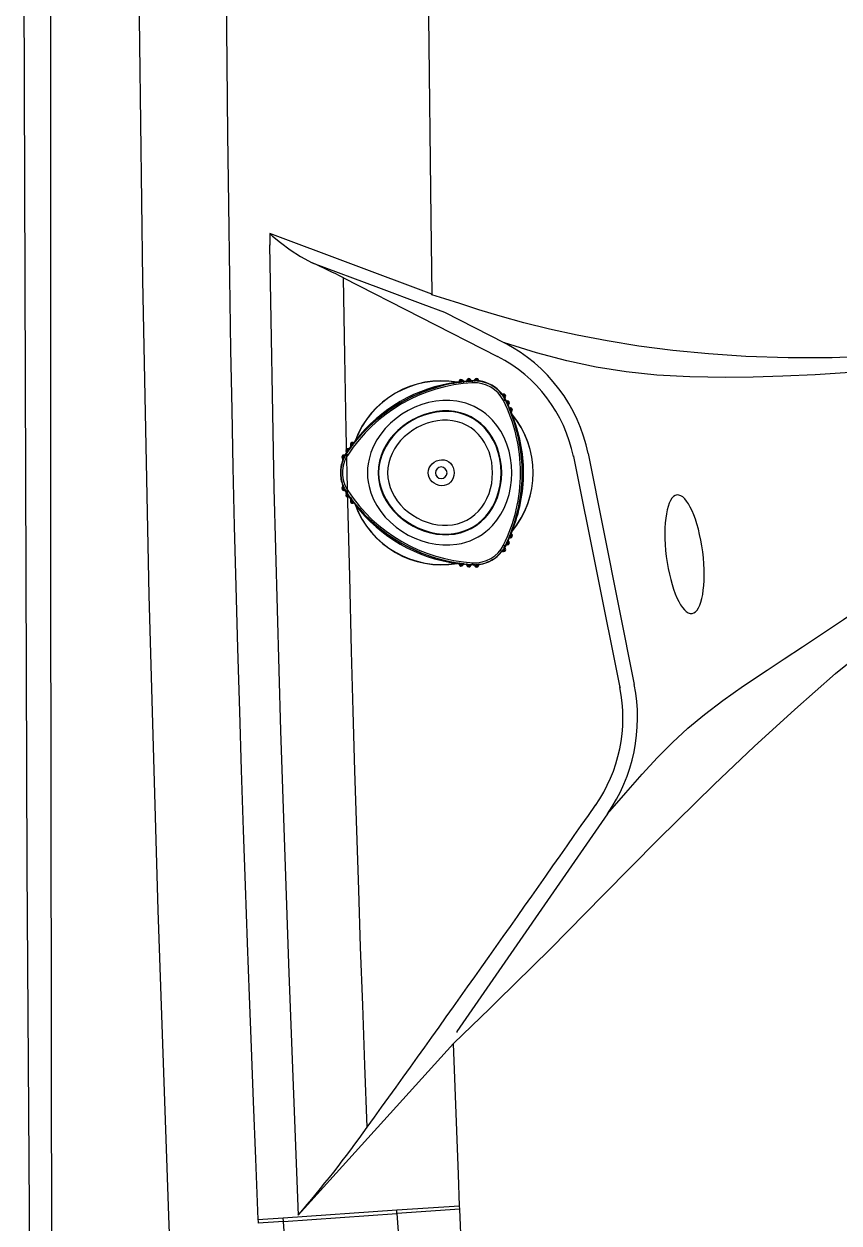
# Model space of a CAD drawing. Extents: x 398 to 509, y 623 to 780.
# Drawn here: x 398.31 to 409.6, y 666.05 to 682.65 of the extents above; entities that cross this region are included whole.
import ezdxf

# ---------------------------------------------------------------- set-up
doc = ezdxf.new("R2010")
doc.units = 0
doc.header["$MEASUREMENT"] = 0
for name, color, linetype in [('1', 4, 'Continuous'), ('JET', 3, 'Continuous'), ('LIGHT', 2, 'Continuous')]:
    doc.layers.add(name, color=color, linetype=linetype)

# ---------------------------------------------------------------- blocks, each defined once
blk = doc.blocks.new('AirValve_1646101-1')
at = {"layer": '1', "color": 3, "linetype": 'Continuous'}
for p, q in [((0.213, 1.253), (0.216, 1.253)), ((0.216, 1.253), (0.22, 1.255)), ((0.219, 1.253), (0.216, 1.253)), ((0.228, 1.253), (0.233, 1.255)), ((0.233, 1.255), (0.234, 1.255)), ((0.234, 1.255), (0.242, 1.252)), ((0.242, 1.252), (0.243, 1.252)), ((0.251, 1.272), (0.25, 1.269)), ((0.25, 1.269), (0.258, 1.266)), ((0.259, 1.27), (0.251, 1.272)), ((0.259, 1.27), (0.258, 1.266)), ((0.271, 1.261), (0.276, 1.278)), ((0.271, 1.261), (0.287, 1.263)), ((0.279, 1.278), (0.287, 1.263)), ((0.301, 1.279), (0.294, 1.275)), ((0.294, 1.275), (0.296, 1.271)), ((0.296, 1.271), (0.302, 1.276)), ((0.302, 1.276), (0.301, 1.279)), ((0.314, 1.261), (0.315, 1.262)), ((0.315, 1.262), (0.322, 1.267)), ((0.322, 1.267), (0.339, 1.269)), ((0.339, 1.269), (0.346, 1.265)), ((0.364, 1.283), (0.356, 1.285)), ((0.356, 1.285), (0.356, 1.282)), ((0.356, 1.282), (0.363, 1.279)), ((0.364, 1.283), (0.363, 1.279)), ((0.376, 1.268), (0.397, 1.27)), ((0.378, 1.274), (0.383, 1.29)), ((0.386, 1.29), (0.394, 1.275)), ((0.394, 1.275), (0.397, 1.27)), ((0.4, 1.286), (0.407, 1.29)), ((0.4, 1.286), (0.402, 1.282)), ((0.402, 1.282), (0.406, 1.285)), ((0.406, 1.285), (0.409, 1.287)), ((0.409, 1.287), (0.407, 1.29)), ((0.424, 1.274), (0.421, 1.272)), ((0.427, 1.276), (0.424, 1.274)), ((0.425, 1.272), (0.424, 1.274)), ((0.427, 1.276), (0.445, 1.277)), ((0.472, 1.273), (0.44, 1.272)), ((0.452, 1.273), (0.445, 1.277)), ((0.452, 1.273), (0.453, 1.273)), ((0.464, 1.291), (0.463, 1.289)), ((0.463, 1.289), (0.469, 1.285)), ((0.464, 1.291), (0.471, 1.288)), ((0.469, 1.285), (0.471, 1.288)), ((0.484, 1.278), (0.49, 1.293)), ((0.484, 1.278), (0.5, 1.277)), ((0.495, 1.293), (0.5, 1.277)), ((0.515, 1.289), (0.508, 1.287)), ((0.508, 1.287), (0.51, 1.282)), ((0.51, 1.282), (0.517, 1.285)), ((0.517, 1.285), (0.515, 1.289)), ((0.519, 1.269), (0.516, 1.27)), ((0.539, 1.266), (0.519, 1.269)), ((0.525, 1.269), (0.526, 1.269)), ((0.526, 1.269), (0.532, 1.272)), ((0.837, 1.096), (0.838, 1.088)), ((0.838, 1.088), (0.839, 1.088)), ((0.844, 1.08), (0.842, 1.083)), ((0.856, 1.089), (0.858, 1.081)), ((0.861, 1.089), (0.856, 1.089)), ((0.863, 1.082), (0.858, 1.081)), ((0.858, 1.07), (0.875, 1.074)), ((0.858, 1.07), (0.867, 1.057)), ((0.863, 1.082), (0.861, 1.089)), ((0.867, 1.057), (0.877, 1.07)), ((0.883, 1.018), (0.869, 1.043)), ((0.879, 1.028), (0.879, 1.027)), ((0.886, 1.023), (0.879, 1.027)), ((0.883, 1.051), (0.881, 1.048)), ((0.881, 1.048), (0.887, 1.044)), ((0.883, 1.051), (0.889, 1.046)), ((0.886, 1.023), (0.894, 1.007)), ((0.887, 1.044), (0.889, 1.046)), ((0.894, 1.003), (0.891, 1.002)), ((0.896, 0.993), (0.891, 1.002)), ((0.894, 1.003), (0.893, 0.999)), ((0.893, 0.999), (0.894, 0.998)), ((0.894, 1.007), (0.894, 1.003)), ((0.91, 0.962), (0.903, 0.977)), ((0.909, 0.977), (0.927, 0.978)), ((0.909, 0.977), (0.916, 0.963)), ((0.915, 0.996), (0.912, 0.996)), ((0.912, 0.996), (0.912, 0.992)), ((0.912, 0.992), (0.912, 0.988)), ((0.912, 0.988), (0.916, 0.988)), ((0.916, 0.988), (0.915, 0.996)), ((0.916, 0.963), (0.928, 0.975)), ((0.94, 0.895), (0.919, 0.944)), ((0.924, 0.932), (0.925, 0.931)), ((0.925, 0.931), (0.931, 0.927)), ((0.931, 0.955), (0.928, 0.953)), ((0.928, 0.953), (0.935, 0.948)), ((0.937, 0.95), (0.931, 0.955)), ((0.931, 0.927), (0.938, 0.911)), ((0.935, 0.948), (0.937, 0.95)), ((0.937, 0.902), (0.938, 0.911)), ((0.937, 0.902), (0.938, 0.902)), ((0.953, 0.863), (0.947, 0.878)), ((0.953, 0.879), (0.959, 0.864)), ((0.953, 0.879), (0.97, 0.879)), ((0.956, 0.899), (0.955, 0.89)), ((0.955, 0.89), (0.959, 0.891)), ((0.959, 0.899), (0.956, 0.899)), ((0.959, 0.899), (0.959, 0.891)), ((0.971, 0.876), (0.959, 0.864)), ((0.965, 0.835), (0.965, 0.834)), ((0.965, 0.834), (0.972, 0.828)), ((0.973, 0.858), (0.97, 0.855)), ((0.97, 0.855), (0.976, 0.849)), ((0.979, 0.852), (0.973, 0.858)), ((0.976, 0.849), (0.979, 0.852)), ((0.972, 0.828), (0.972, 0.828)), ((0.972, 0.828), (0.973, 0.823)), ((0.973, 0.823), (0.98, 0.812)), ((0.979, 0.817), (0.98, 0.812)), ((-1.289, 0.335), (-1.29, 0.327)), ((-1.286, 0.334), (-1.289, 0.335)), ((-1.287, 0.326), (-1.286, 0.334)), ((-1.267, 0.334), (-1.266, 0.342)), ((-1.267, 0.333), (-1.267, 0.334)), ((-1.266, 0.342), (-1.256, 0.356)), ((-1.256, 0.38), (-1.249, 0.384)), ((-1.256, 0.38), (-1.254, 0.378)), ((-1.248, 0.359), (-1.256, 0.356)), ((-1.254, 0.378), (-1.247, 0.381)), ((-1.247, 0.381), (-1.249, 0.384)), ((-1.248, 0.359), (-1.247, 0.36)), ((-1.235, 0.384), (-1.244, 0.399)), ((-1.225, 0.397), (-1.242, 0.402)), ((-1.235, 0.384), (-1.225, 0.397)), ((-1.225, 0.42), (-1.227, 0.412)), ((-1.227, 0.412), (-1.223, 0.411)), ((-1.222, 0.42), (-1.225, 0.42)), ((-1.223, 0.411), (-1.222, 0.42)), ((-1.203, 0.417), (-1.202, 0.418)), ((-1.202, 0.418), (-1.201, 0.426)), ((-1.197, 0.43), (-1.193, 0.438)), ((-1.195, 0.438), (-1.191, 0.441)), ((-1.193, 0.438), (-1.191, 0.441)), ((-1.191, 0.441), (-1.189, 0.444)), ((-1.366, 0.205), (-1.372, 0.2)), ((-1.372, 0.2), (-1.369, 0.196)), ((-1.369, 0.196), (-1.363, 0.201)), ((-1.366, 0.205), (-1.363, 0.201)), ((-1.354, 0.207), (-1.365, 0.22)), ((-1.365, 0.176), (-1.359, 0.181)), ((-1.363, 0.224), (-1.346, 0.221)), ((-1.359, 0.181), (-1.359, 0.181)), ((-1.355, 0.189), (-1.357, 0.187)), ((-1.354, 0.207), (-1.346, 0.221)), ((-1.349, 0.238), (-1.348, 0.245)), ((-1.349, 0.238), (-1.345, 0.237)), ((-1.342, 0.217), (-1.349, 0.202)), ((-1.345, 0.245), (-1.348, 0.245)), ((-1.345, 0.237), (-1.345, 0.245)), ((-1.312, 0.27), (-1.333, 0.234)), ((-1.324, 0.25), (-1.333, 0.235)), ((-1.327, 0.246), (-1.326, 0.247)), ((-1.326, 0.254), (-1.317, 0.269)), ((-1.326, 0.254), (-1.326, 0.247)), ((-1.311, 0.298), (-1.318, 0.293)), ((-1.318, 0.293), (-1.316, 0.291)), ((-1.317, 0.269), (-1.314, 0.271)), ((-1.316, 0.291), (-1.313, 0.292)), ((-1.314, 0.271), (-1.31, 0.273)), ((-1.314, 0.271), (-1.312, 0.27)), ((-1.313, 0.292), (-1.309, 0.294)), ((-1.309, 0.294), (-1.311, 0.298)), ((-1.31, 0.273), (-1.309, 0.273)), ((-1.299, 0.297), (-1.308, 0.312)), ((-1.289, 0.311), (-1.306, 0.315)), ((-1.299, 0.297), (-1.289, 0.311)), ((-1.29, 0.327), (-1.287, 0.326)), ((-1.369, -0.196), (-1.372, -0.2)), ((-1.372, -0.2), (-1.366, -0.205)), ((-1.363, -0.201), (-1.369, -0.196)), ((-1.363, -0.201), (-1.366, -0.205)), ((-1.359, -0.181), (-1.365, -0.176)), ((-1.365, -0.219), (-1.354, -0.207)), ((-1.346, -0.221), (-1.363, -0.223)), ((-1.359, -0.181), (-1.356, -0.187)), ((-1.359, -0.181), (-1.359, -0.181)), ((-1.346, -0.221), (-1.354, -0.207)), ((-1.349, -0.202), (-1.342, -0.217)), ((-1.345, -0.237), (-1.349, -0.238)), ((-1.348, -0.245), (-1.349, -0.238)), ((-1.348, -0.245), (-1.345, -0.245)), ((-1.345, -0.245), (-1.345, -0.237)), ((-1.337, -0.227), (-1.334, -0.234)), ((-1.334, -0.234), (-1.32, -0.255)), ((-1.326, -0.247), (-1.327, -0.246)), ((-1.326, -0.247), (-1.326, -0.254)), ((-1.317, -0.269), (-1.326, -0.254)), ((-1.32, -0.255), (-1.312, -0.269)), ((-1.316, -0.291), (-1.318, -0.293)), ((-1.318, -0.293), (-1.311, -0.298)), ((-1.314, -0.271), (-1.317, -0.269)), ((-1.313, -0.292), (-1.316, -0.291)), ((-1.312, -0.269), (-1.314, -0.271)), ((-1.31, -0.273), (-1.314, -0.271)), ((-1.309, -0.294), (-1.313, -0.292)), ((-1.311, -0.298), (-1.309, -0.294)), ((-1.309, -0.273), (-1.31, -0.273)), ((-1.308, -0.312), (-1.299, -0.297)), ((-1.306, -0.278), (-1.304, -0.28)), ((-1.289, -0.311), (-1.306, -0.315)), ((-1.289, -0.311), (-1.299, -0.297)), ((-1.287, -0.326), (-1.29, -0.327)), ((-1.29, -0.327), (-1.289, -0.335)), ((-1.286, -0.334), (-1.287, -0.326)), ((-1.289, -0.335), (-1.286, -0.334)), ((-1.267, -0.334), (-1.267, -0.333)), ((-1.266, -0.342), (-1.267, -0.334)), ((-1.256, -0.356), (-1.266, -0.342)), ((-1.256, -0.356), (-1.248, -0.359)), ((-1.254, -0.377), (-1.256, -0.38)), ((-1.249, -0.384), (-1.256, -0.38)), ((-1.247, -0.381), (-1.254, -0.377)), ((-1.249, -0.384), (-1.247, -0.381)), ((-1.247, -0.36), (-1.248, -0.359)), ((-1.244, -0.399), (-1.235, -0.384)), ((-1.243, -0.366), (-1.241, -0.368)), ((-1.225, -0.397), (-1.242, -0.401)), ((-1.225, -0.397), (-1.235, -0.384)), ((-1.227, -0.412), (-1.223, -0.411)), ((-1.227, -0.412), (-1.225, -0.42)), ((-1.225, -0.42), (-1.222, -0.419)), ((-1.222, -0.419), (-1.223, -0.411)), ((-1.202, -0.418), (-1.203, -0.417)), ((-1.201, -0.426), (-1.202, -0.418)), ((-1.191, -0.441), (-1.195, -0.438)), ((-1.192, -0.438), (-1.191, -0.441)), ((-1.189, -0.443), (-1.191, -0.441)), ((0.972, -0.828), (0.965, -0.834)), ((0.973, -0.823), (0.972, -0.828)), ((0.972, -0.828), (0.972, -0.828)), ((0.98, -0.812), (0.979, -0.817)), ((0.891, -1.002), (0.896, -0.993)), ((0.896, -0.993), (0.897, -0.991)), ((0.903, -0.977), (0.91, -0.962)), ((0.916, -0.962), (0.909, -0.977)), ((0.927, -0.978), (0.909, -0.977)), ((0.916, -0.988), (0.912, -0.988)), ((0.912, -0.988), (0.912, -0.992)), ((0.912, -0.992), (0.912, -0.996)), ((0.912, -0.996), (0.915, -0.996)), ((0.915, -0.996), (0.916, -0.988)), ((0.916, -0.962), (0.928, -0.975)), ((0.918, -0.945), (0.94, -0.895)), ((0.925, -0.931), (0.924, -0.932)), ((0.931, -0.926), (0.925, -0.931)), ((0.935, -0.948), (0.928, -0.953)), ((0.928, -0.953), (0.931, -0.955)), ((0.938, -0.911), (0.931, -0.926)), ((0.931, -0.955), (0.937, -0.95)), ((0.937, -0.95), (0.935, -0.948)), ((0.938, -0.911), (0.937, -0.902)), ((0.938, -0.902), (0.937, -0.902)), ((0.94, -0.895), (0.941, -0.892)), ((0.947, -0.878), (0.953, -0.863)), ((0.959, -0.864), (0.953, -0.879)), ((0.97, -0.879), (0.953, -0.879)), ((0.959, -0.89), (0.955, -0.89)), ((0.955, -0.89), (0.956, -0.899)), ((0.956, -0.899), (0.959, -0.899)), ((0.959, -0.864), (0.971, -0.876)), ((0.959, -0.89), (0.959, -0.899)), ((0.965, -0.834), (0.965, -0.835)), ((0.976, -0.849), (0.97, -0.855)), ((0.973, -0.858), (0.97, -0.855)), ((0.973, -0.858), (0.979, -0.852)), ((0.979, -0.852), (0.976, -0.849)), ((0.831, -1.096), (0.842, -1.083)), ((0.838, -1.088), (0.837, -1.095)), ((0.839, -1.087), (0.838, -1.088)), ((0.842, -1.083), (0.844, -1.08)), ((0.857, -1.081), (0.856, -1.088)), ((0.856, -1.088), (0.861, -1.089)), ((0.863, -1.082), (0.857, -1.081)), ((0.867, -1.057), (0.858, -1.07)), ((0.875, -1.074), (0.858, -1.07)), ((0.861, -1.089), (0.863, -1.082)), ((0.867, -1.057), (0.877, -1.07)), ((0.868, -1.045), (0.884, -1.016)), ((0.879, -1.027), (0.886, -1.023)), ((0.879, -1.027), (0.879, -1.027)), ((0.887, -1.044), (0.881, -1.048)), ((0.881, -1.048), (0.883, -1.05)), ((0.889, -1.046), (0.883, -1.05)), ((0.894, -1.007), (0.886, -1.023)), ((0.889, -1.046), (0.887, -1.044)), ((0.891, -1.002), (0.894, -1.003)), ((0.894, -0.998), (0.893, -0.999)), ((0.893, -0.999), (0.894, -1.003)), ((0.894, -1.003), (0.894, -1.007)), ((0.216, -1.253), (0.212, -1.253)), ((0.219, -1.253), (0.216, -1.253)), ((0.22, -1.255), (0.216, -1.253)), ((0.228, -1.253), (0.219, -1.253)), ((0.242, -1.252), (0.234, -1.255)), ((0.242, -1.252), (0.242, -1.252)), ((0.258, -1.266), (0.25, -1.269)), ((0.25, -1.269), (0.251, -1.272)), ((0.251, -1.272), (0.259, -1.27)), ((0.259, -1.27), (0.258, -1.266)), ((0.287, -1.263), (0.271, -1.261)), ((0.276, -1.278), (0.271, -1.261)), ((0.287, -1.263), (0.279, -1.278)), ((0.296, -1.271), (0.294, -1.275)), ((0.301, -1.279), (0.294, -1.275)), ((0.302, -1.276), (0.296, -1.271)), ((0.301, -1.279), (0.302, -1.276)), ((0.304, -1.26), (0.307, -1.26)), ((0.315, -1.262), (0.314, -1.261)), ((0.315, -1.262), (0.322, -1.267)), ((0.339, -1.268), (0.322, -1.267)), ((0.346, -1.265), (0.339, -1.268)), ((0.347, -1.265), (0.346, -1.265)), ((0.363, -1.279), (0.356, -1.282)), ((0.356, -1.285), (0.364, -1.282)), ((0.356, -1.282), (0.356, -1.285)), ((0.364, -1.282), (0.363, -1.279)), ((0.394, -1.275), (0.378, -1.273)), ((0.378, -1.273), (0.383, -1.29)), ((0.394, -1.275), (0.386, -1.29)), ((0.402, -1.282), (0.4, -1.286)), ((0.4, -1.286), (0.407, -1.29)), ((0.406, -1.285), (0.402, -1.282)), ((0.409, -1.287), (0.406, -1.285)), ((0.407, -1.29), (0.409, -1.287)), ((0.421, -1.272), (0.42, -1.272)), ((0.424, -1.274), (0.421, -1.272)), ((0.424, -1.274), (0.425, -1.272)), ((0.427, -1.276), (0.424, -1.274)), ((0.445, -1.277), (0.427, -1.276)), ((0.443, -1.273), (0.471, -1.273)), ((0.445, -1.277), (0.452, -1.273)), ((0.453, -1.273), (0.452, -1.273)), ((0.469, -1.285), (0.463, -1.289)), ((0.463, -1.289), (0.464, -1.291)), ((0.471, -1.288), (0.464, -1.291)), ((0.471, -1.288), (0.469, -1.285)), ((0.5, -1.277), (0.484, -1.278)), ((0.484, -1.278), (0.49, -1.293)), ((0.5, -1.277), (0.495, -1.293)), ((0.508, -1.287), (0.51, -1.282)), ((0.508, -1.287), (0.515, -1.289)), ((0.517, -1.285), (0.51, -1.282)), ((0.515, -1.289), (0.517, -1.285)), ((0.516, -1.27), (0.519, -1.269)), ((0.526, -1.269), (0.525, -1.269)), ((0.532, -1.272), (0.526, -1.269))]:
    blk.add_line(p, q, dxfattribs=at)
at = {"layer": '1', "color": 3, "linetype": 'Continuous', "flags": 128}
for points in [[(0.219, 1.253), (0.218, 1.253), (0.212, 1.253)], [(0.228, 1.253), (0.222, 1.253), (0.219, 1.253)], [(0.233, 1.255), (0.227, 1.254), (0.22, 1.255)], [(0.274, 1.256), (0.264, 1.254), (0.256, 1.253)], [(0.258, 1.266), (0.258, 1.262), (0.26, 1.26), (0.261, 1.26), (0.263, 1.26)], [(0.271, 1.261), (0.273, 1.257), (0.274, 1.256)], [(0.289, 1.258), (0.281, 1.257), (0.274, 1.256)], [(0.289, 1.258), (0.288, 1.26), (0.287, 1.263)], [(0.304, 1.26), (0.298, 1.259), (0.289, 1.258)], [(0.294, 1.265), (0.296, 1.267), (0.296, 1.268), (0.296, 1.271)], [(0.306, 1.26), (0.312, 1.261), (0.314, 1.261)], [(0.361, 1.266), (0.368, 1.267), (0.376, 1.268)], [(0.363, 1.279), (0.363, 1.276), (0.365, 1.273), (0.367, 1.272), (0.369, 1.272), (0.37, 1.272), (0.372, 1.272), (0.374, 1.273), (0.378, 1.274)], [(0.414, 1.271), (0.396, 1.27), (0.376, 1.268)], [(0.4, 1.286), (0.397, 1.29), (0.393, 1.294)], [(0.394, 1.275), (0.397, 1.275), (0.399, 1.276), (0.401, 1.277), (0.402, 1.277), (0.403, 1.28), (0.402, 1.282)], [(0.397, 1.27), (0.406, 1.27), (0.414, 1.271)], [(0.414, 1.271), (0.419, 1.272), (0.421, 1.272)], [(0.466, 1.273), (0.445, 1.273), (0.425, 1.272)], [(0.437, 1.246), (0.436, 1.252), (0.435, 1.257), (0.433, 1.262), (0.432, 1.265), (0.43, 1.268), (0.428, 1.27), (0.427, 1.272), (0.425, 1.272)], [(0.466, 1.273), (0.47, 1.274), (0.474, 1.278)], [(0.486, 1.272), (0.475, 1.273), (0.466, 1.273)], [(0.469, 1.285), (0.469, 1.281), (0.471, 1.279), (0.472, 1.278), (0.474, 1.278)], [(0.484, 1.278), (0.485, 1.274), (0.486, 1.272)], [(0.502, 1.271), (0.494, 1.272), (0.486, 1.272)], [(0.502, 1.271), (0.501, 1.273), (0.5, 1.277)], [(0.516, 1.27), (0.512, 1.27), (0.502, 1.271)], [(0.508, 1.277), (0.51, 1.279), (0.51, 1.282)], [(0.519, 1.269), (0.524, 1.269), (0.525, 1.269)], [(0.582, 1.257), (0.57, 1.26), (0.566, 1.261)], [(0.978, 0), (0.974, 0.102), (0.961, 0.202), (0.94, 0.301), (0.91, 0.397), (0.872, 0.488), (0.826, 0.575), (0.771, 0.655), (0.71, 0.729), (0.665, 0.774), (0.617, 0.815), (0.566, 0.853), (0.513, 0.886), (0.458, 0.916), (0.4, 0.941), (0.34, 0.962), (0.279, 0.978), (0.216, 0.99), (0.12, 1), (0.022, 1), (-0.077, 0.99), (-0.175, 0.972), (-0.271, 0.944), (-0.366, 0.907), (-0.457, 0.863), (-0.545, 0.811), (-0.627, 0.751), (-0.704, 0.686), (-0.775, 0.614), (-0.837, 0.537), (-0.892, 0.455), (-0.938, 0.369), (-0.974, 0.279), (-1, 0.188), (-1.012, 0.126), (-1.02, 0.063), (-1.022, 0)], [(0.845, 1.078), (0.842, 1.082), (0.811, 1.12)], [(0.842, 1.083), (0.82, 1.11), (0.811, 1.119)], [(0.839, 1.088), (0.839, 1.087), (0.842, 1.083)], [(0.852, 1.069), (0.847, 1.076), (0.844, 1.08)], [(0.858, 1.07), (0.854, 1.069), (0.852, 1.069)], [(0.861, 1.055), (0.856, 1.062), (0.852, 1.069)], [(0.858, 1.081), (0.855, 1.08), (0.854, 1.077)], [(0.867, 1.057), (0.863, 1.055), (0.861, 1.055)], [(0.872, 1.039), (0.867, 1.047), (0.861, 1.055)], [(0.863, 1), (0.868, 1.002), (0.873, 1.004), (0.878, 1.005), (0.882, 1.005), (0.885, 1.005), (0.888, 1.005), (0.89, 1.004), (0.891, 1.002)], [(0.872, 1.048), (0.871, 1.043), (0.872, 1.039)], [(0.872, 1.048), (0.873, 1.047), (0.875, 1.046), (0.877, 1.045), (0.881, 1.048)], [(0.891, 1.002), (0.882, 1.021), (0.872, 1.039)], [(0.894, 0.998), (0.894, 0.997), (0.896, 0.993)], [(0.838, 0), (0.834, 0.087), (0.823, 0.174), (0.805, 0.258), (0.779, 0.34), (0.747, 0.418), (0.707, 0.493), (0.661, 0.562), (0.608, 0.625), (0.55, 0.681), (0.486, 0.731), (0.416, 0.773), (0.343, 0.806), (0.266, 0.831), (0.185, 0.848), (0.103, 0.857), (0.019, 0.857), (-0.065, 0.848), (-0.149, 0.832), (-0.232, 0.808), (-0.313, 0.777), (-0.391, 0.739), (-0.466, 0.694), (-0.537, 0.643), (-0.603, 0.587), (-0.663, 0.525), (-0.717, 0.459), (-0.764, 0.389), (-0.803, 0.315), (-0.834, 0.239), (-0.857, 0.161), (-0.871, 0.081), (-0.876, 0)], [(0.83, 0), (0.826, 0.095), (0.813, 0.188), (0.791, 0.28), (0.761, 0.368), (0.722, 0.451), (0.675, 0.529), (0.62, 0.6), (0.568, 0.654), (0.511, 0.703), (0.449, 0.745), (0.384, 0.78), (0.314, 0.808), (0.243, 0.829), (0.17, 0.843), (0.095, 0.849), (0.019, 0.849), (-0.068, 0.84), (-0.154, 0.823), (-0.239, 0.798), (-0.323, 0.764), (-0.403, 0.724), (-0.479, 0.676), (-0.551, 0.622), (-0.617, 0.563), (-0.673, 0.503), (-0.722, 0.439), (-0.765, 0.371), (-0.802, 0.301), (-0.83, 0.228), (-0.851, 0.153), (-0.863, 0.077), (-0.868, 0)], [(0.903, 0.977), (0.899, 0.986), (0.896, 0.993)], [(0.909, 0.977), (0.905, 0.977), (0.903, 0.977)], [(0.912, 0.988), (0.909, 0.987), (0.908, 0.985)], [(0.916, 0.963), (0.912, 0.962), (0.91, 0.962)], [(0.919, 0.944), (0.915, 0.953), (0.91, 0.962)], [(0.916, 0.988), (0.922, 0.988), (0.926, 0.986)], [(0.92, 0.953), (0.918, 0.948), (0.919, 0.944)], [(0.92, 0.953), (0.921, 0.952), (0.922, 0.951), (0.924, 0.951), (0.928, 0.953)], [(0.938, 0.902), (0.938, 0.9), (0.94, 0.895)], [(0.947, 0.878), (0.943, 0.887), (0.94, 0.895)], [(0.953, 0.879), (0.949, 0.878), (0.947, 0.878)], [(0.955, 0.89), (0.952, 0.89), (0.951, 0.887)], [(0.953, 0.863), (0.955, 0.863), (0.959, 0.864)], [(0.961, 0.845), (0.957, 0.854), (0.953, 0.863)], [(0.962, 0.855), (0.964, 0.853), (0.966, 0.853), (0.97, 0.855)], [(0.711, 0), (0.708, 0.074), (0.699, 0.148), (0.683, 0.219), (0.662, 0.289), (0.634, 0.356), (0.6, 0.419), (0.561, 0.477), (0.517, 0.531), (0.467, 0.579), (0.413, 0.621), (0.354, 0.656), (0.292, 0.685), (0.226, 0.706), (0.158, 0.72), (0.088, 0.727), (0.017, 0.727), (-0.054, 0.72), (-0.126, 0.706), (-0.196, 0.686), (-0.265, 0.659), (-0.332, 0.627), (-0.395, 0.589), (-0.456, 0.545), (-0.512, 0.498), (-0.563, 0.445), (-0.609, 0.389), (-0.649, 0.33), (-0.682, 0.267), (-0.709, 0.203), (-0.728, 0.136), (-0.74, 0.068), (-0.744, 0)], [(0.979, 0.817), (0.975, 0.822), (0.972, 0.828)], [(-1.243, 0.365), (-1.259, 0.344), (-1.275, 0.322)], [(-1.247, 0.381), (-1.244, 0.379), (-1.241, 0.379)], [(-1.247, 0.36), (-1.246, 0.361), (-1.243, 0.365)], [(-1.232, 0.38), (-1.238, 0.372), (-1.243, 0.365)], [(-1.235, 0.384), (-1.233, 0.381), (-1.232, 0.38)], [(-1.222, 0.392), (-1.227, 0.386), (-1.232, 0.38)], [(-1.225, 0.397), (-1.223, 0.394), (-1.222, 0.392)], [(-1.22, 0.404), (-1.219, 0.407), (-1.22, 0.409), (-1.223, 0.411)], [(-1.21, 0.408), (-1.216, 0.401), (-1.222, 0.392)], [(-1.195, 0.438), (-1.197, 0.432), (-1.201, 0.426)], [(-1.189, 0.444), (-1.192, 0.439), (-1.192, 0.438)], [(-1.363, 0.201), (-1.36, 0.199), (-1.358, 0.2)], [(-1.359, 0.181), (-1.358, 0.182), (-1.357, 0.187)], [(-1.349, 0.202), (-1.353, 0.194), (-1.355, 0.189)], [(-1.354, 0.207), (-1.35, 0.204), (-1.349, 0.202)], [(-1.342, 0.217), (-1.343, 0.219), (-1.346, 0.221)], [(-1.341, 0.23), (-1.341, 0.232), (-1.341, 0.233), (-1.342, 0.235), (-1.345, 0.237)], [(-1.333, 0.234), (-1.338, 0.226), (-1.342, 0.217)], [(-1.341, 0.23), (-1.336, 0.231), (-1.333, 0.234)], [(-1.311, 0.298), (-1.314, 0.303), (-1.314, 0.308)], [(-1.306, 0.278), (-1.309, 0.274), (-1.312, 0.27)], [(-1.295, 0.246), (-1.3, 0.25), (-1.304, 0.253), (-1.307, 0.257), (-1.309, 0.26), (-1.311, 0.263), (-1.312, 0.265), (-1.312, 0.268), (-1.312, 0.27)], [(-1.309, 0.294), (-1.307, 0.292), (-1.305, 0.292)], [(-1.309, 0.273), (-1.308, 0.274), (-1.306, 0.278)], [(-1.296, 0.292), (-1.301, 0.284), (-1.306, 0.278)], [(-1.299, 0.297), (-1.296, 0.294), (-1.296, 0.292)], [(-1.286, 0.306), (-1.291, 0.299), (-1.296, 0.292)], [(-1.289, 0.311), (-1.287, 0.308), (-1.286, 0.306)], [(-1.283, 0.319), (-1.283, 0.32), (-1.283, 0.322), (-1.283, 0.324), (-1.287, 0.326)], [(-1.275, 0.322), (-1.28, 0.314), (-1.286, 0.306)], [(-1.283, 0.319), (-1.278, 0.32), (-1.275, 0.322)], [(-0.182, 0), (-0.178, 0.034), (-0.167, 0.067), (-0.149, 0.097), (-0.126, 0.124), (-0.097, 0.147), (-0.065, 0.164), (-0.031, 0.175), (0.005, 0.18), (0.04, 0.178), (0.073, 0.169), (0.103, 0.153), (0.129, 0.131), (0.15, 0.103), (0.166, 0.071), (0.175, 0.036), (0.178, 0)], [(-1.022, 0), (-1.02, -0.063), (-1.012, -0.125), (-1, -0.188), (-0.974, -0.279), (-0.938, -0.369), (-0.892, -0.455), (-0.837, -0.536), (-0.775, -0.614), (-0.704, -0.685), (-0.627, -0.751), (-0.545, -0.81), (-0.457, -0.863), (-0.366, -0.907), (-0.271, -0.944), (-0.175, -0.972), (-0.077, -0.99), (0.022, -1), (0.12, -1), (0.216, -0.99), (0.279, -0.978), (0.34, -0.961), (0.4, -0.941), (0.458, -0.916), (0.513, -0.886), (0.566, -0.853), (0.617, -0.815), (0.665, -0.774), (0.71, -0.729), (0.771, -0.655), (0.826, -0.575), (0.872, -0.488), (0.91, -0.397), (0.94, -0.301), (0.961, -0.202), (0.974, -0.102), (0.978, 0)], [(-0.876, 0), (-0.871, -0.081), (-0.857, -0.161), (-0.834, -0.239), (-0.803, -0.315), (-0.764, -0.389), (-0.717, -0.459), (-0.663, -0.525), (-0.603, -0.587), (-0.537, -0.643), (-0.466, -0.694), (-0.391, -0.739), (-0.313, -0.777), (-0.232, -0.808), (-0.149, -0.832), (-0.065, -0.848), (0.019, -0.856), (0.103, -0.856), (0.185, -0.848), (0.266, -0.831), (0.343, -0.806), (0.416, -0.773), (0.486, -0.731), (0.55, -0.681), (0.608, -0.625), (0.661, -0.562), (0.707, -0.493), (0.747, -0.418), (0.779, -0.34), (0.805, -0.258), (0.823, -0.174), (0.834, -0.087), (0.838, 0)], [(-0.868, 0), (-0.863, -0.077), (-0.851, -0.153), (-0.83, -0.228), (-0.802, -0.301), (-0.765, -0.371), (-0.722, -0.439), (-0.673, -0.503), (-0.617, -0.562), (-0.551, -0.622), (-0.479, -0.676), (-0.403, -0.723), (-0.323, -0.764), (-0.239, -0.797), (-0.154, -0.823), (-0.068, -0.84), (0.019, -0.849), (0.097, -0.849), (0.173, -0.842), (0.247, -0.828), (0.319, -0.806), (0.388, -0.778), (0.453, -0.743), (0.513, -0.701), (0.569, -0.653), (0.62, -0.6), (0.668, -0.538), (0.711, -0.471), (0.747, -0.399), (0.777, -0.324), (0.8, -0.246), (0.817, -0.165), (0.827, -0.083), (0.83, 0)], [(-0.744, 0), (-0.74, -0.068), (-0.728, -0.136), (-0.709, -0.203), (-0.682, -0.267), (-0.649, -0.33), (-0.609, -0.389), (-0.563, -0.445), (-0.512, -0.498), (-0.456, -0.545), (-0.395, -0.588), (-0.332, -0.626), (-0.265, -0.659), (-0.196, -0.686), (-0.126, -0.706), (-0.054, -0.72), (0.017, -0.727), (0.088, -0.727), (0.158, -0.72), (0.226, -0.706), (0.292, -0.685), (0.354, -0.656), (0.413, -0.621), (0.467, -0.579), (0.517, -0.531), (0.561, -0.477), (0.6, -0.419), (0.634, -0.356), (0.662, -0.289), (0.683, -0.219), (0.699, -0.147), (0.708, -0.074), (0.711, 0)], [(0.178, 0), (0.175, -0.036), (0.166, -0.071), (0.15, -0.103), (0.129, -0.131), (0.103, -0.153), (0.073, -0.169), (0.04, -0.178), (0.005, -0.18), (-0.031, -0.175), (-0.065, -0.164), (-0.097, -0.146), (-0.126, -0.124), (-0.149, -0.097), (-0.167, -0.067), (-0.178, -0.034), (-0.182, 0)], [(-1.358, -0.2), (-1.36, -0.199), (-1.363, -0.201)], [(-1.356, -0.187), (-1.358, -0.182), (-1.359, -0.181)], [(-1.356, -0.187), (-1.353, -0.194), (-1.349, -0.202)], [(-1.349, -0.202), (-1.35, -0.204), (-1.354, -0.207)], [(-1.346, -0.221), (-1.343, -0.219), (-1.342, -0.217)], [(-1.345, -0.237), (-1.342, -0.235), (-1.341, -0.233), (-1.341, -0.232), (-1.341, -0.23)], [(-1.342, -0.217), (-1.338, -0.226), (-1.337, -0.227)], [(-1.334, -0.234), (-1.337, -0.231), (-1.341, -0.23)], [(-1.312, -0.269), (-1.312, -0.268), (-1.312, -0.265), (-1.311, -0.263), (-1.309, -0.26), (-1.307, -0.257), (-1.304, -0.253), (-1.3, -0.25), (-1.295, -0.246)], [(-1.312, -0.269), (-1.309, -0.274), (-1.306, -0.278)], [(-1.306, -0.278), (-1.308, -0.274), (-1.309, -0.273)], [(-1.304, -0.292), (-1.307, -0.292), (-1.309, -0.294)], [(-1.304, -0.28), (-1.301, -0.285), (-1.296, -0.292)], [(-1.299, -0.297), (-1.296, -0.294), (-1.296, -0.292)], [(-1.296, -0.292), (-1.291, -0.299), (-1.286, -0.306)], [(-1.289, -0.311), (-1.287, -0.308), (-1.286, -0.306)], [(-1.287, -0.326), (-1.283, -0.324), (-1.283, -0.322), (-1.283, -0.32), (-1.283, -0.319)], [(-1.286, -0.306), (-1.28, -0.314), (-1.275, -0.322)], [(-1.275, -0.322), (-1.279, -0.319), (-1.283, -0.319)], [(-1.275, -0.322), (-1.259, -0.344), (-1.243, -0.366)], [(-1.243, -0.366), (-1.246, -0.361), (-1.247, -0.36)], [(-1.241, -0.379), (-1.243, -0.378), (-1.244, -0.379), (-1.247, -0.381)], [(-1.241, -0.368), (-1.238, -0.372), (-1.232, -0.38)], [(-1.235, -0.384), (-1.233, -0.381), (-1.232, -0.38)], [(-1.232, -0.38), (-1.227, -0.386), (-1.222, -0.392)], [(-1.225, -0.397), (-1.223, -0.394), (-1.222, -0.392)], [(-1.223, -0.411), (-1.22, -0.409), (-1.219, -0.407), (-1.22, -0.404)], [(-1.222, -0.392), (-1.216, -0.4), (-1.21, -0.408)], [(-1.195, -0.438), (-1.197, -0.432), (-1.201, -0.426)], [(-1.147, -0.488), (-1.157, -0.477), (-1.169, -0.463), (-1.177, -0.454), (-1.183, -0.447), (-1.186, -0.443), (-1.189, -0.44), (-1.191, -0.438), (-1.193, -0.435), (-1.194, -0.434), (-1.197, -0.43)], [(-1.197, -0.43), (-1.194, -0.435), (-1.192, -0.438)], [(-1.192, -0.438), (-1.192, -0.439), (-1.189, -0.444)], [(0.979, -0.817), (0.975, -0.822), (0.972, -0.828)], [(0.973, -0.823), (0.976, -0.817), (0.98, -0.812)], [(0.896, -0.993), (0.894, -0.997), (0.894, -0.998)], [(0.897, -0.991), (0.899, -0.986), (0.903, -0.977)], [(0.909, -0.977), (0.905, -0.977), (0.903, -0.977)], [(0.907, -0.985), (0.909, -0.987), (0.912, -0.988)], [(0.91, -0.962), (0.914, -0.953), (0.918, -0.945)], [(0.916, -0.962), (0.912, -0.962), (0.91, -0.962)], [(0.918, -0.945), (0.918, -0.949), (0.92, -0.953)], [(0.928, -0.953), (0.924, -0.951), (0.922, -0.951), (0.921, -0.952), (0.92, -0.953)], [(0.94, -0.895), (0.938, -0.9), (0.938, -0.902)], [(0.941, -0.892), (0.943, -0.887), (0.947, -0.878)], [(0.953, -0.879), (0.949, -0.878), (0.947, -0.878)], [(0.951, -0.887), (0.951, -0.888), (0.952, -0.889), (0.955, -0.89)], [(0.953, -0.863), (0.957, -0.854), (0.96, -0.846)], [(0.959, -0.864), (0.955, -0.863), (0.953, -0.863)], [(0.97, -0.855), (0.966, -0.853), (0.964, -0.853), (0.962, -0.855)], [(0.802, -1.128), (0.809, -1.122), (0.811, -1.119)], [(0.842, -1.083), (0.839, -1.086), (0.839, -1.087)], [(0.844, -1.08), (0.847, -1.076), (0.852, -1.069)], [(0.852, -1.069), (0.857, -1.062), (0.861, -1.055)], [(0.858, -1.07), (0.854, -1.069), (0.852, -1.069)], [(0.854, -1.077), (0.855, -1.08), (0.857, -1.081)], [(0.861, -1.055), (0.867, -1.047), (0.872, -1.039)], [(0.867, -1.057), (0.863, -1.055), (0.861, -1.055)], [(0.863, -1), (0.869, -1.002), (0.874, -1.004), (0.878, -1.005), (0.882, -1.005), (0.885, -1.005), (0.888, -1.005), (0.89, -1.004), (0.891, -1.002)], [(0.872, -1.039), (0.871, -1.043), (0.872, -1.048)], [(0.872, -1.039), (0.882, -1.021), (0.891, -1.002)], [(0.881, -1.048), (0.877, -1.045), (0.875, -1.046), (0.873, -1.047), (0.872, -1.048)], [(0.212, -1.253), (0.218, -1.253), (0.219, -1.253)], [(0.234, -1.255), (0.227, -1.254), (0.22, -1.255)], [(0.254, -1.253), (0.263, -1.254), (0.273, -1.255)], [(0.262, -1.26), (0.259, -1.26), (0.258, -1.262), (0.258, -1.266)], [(0.273, -1.255), (0.272, -1.257), (0.271, -1.261)], [(0.273, -1.255), (0.281, -1.257), (0.289, -1.258)], [(0.287, -1.263), (0.288, -1.259), (0.289, -1.258)], [(0.289, -1.258), (0.299, -1.259), (0.304, -1.26)], [(0.296, -1.271), (0.296, -1.268), (0.295, -1.265)], [(0.307, -1.26), (0.334, -1.264), (0.361, -1.266)], [(0.314, -1.261), (0.313, -1.261), (0.307, -1.26)], [(0.361, -1.266), (0.37, -1.267), (0.381, -1.268)], [(0.368, -1.272), (0.366, -1.272), (0.365, -1.273), (0.363, -1.275), (0.363, -1.279)], [(0.378, -1.273), (0.379, -1.27), (0.381, -1.268)], [(0.381, -1.268), (0.389, -1.269), (0.397, -1.269)], [(0.4, -1.286), (0.397, -1.291), (0.393, -1.294)], [(0.394, -1.275), (0.396, -1.271), (0.397, -1.269)], [(0.397, -1.269), (0.407, -1.27), (0.415, -1.271)], [(0.402, -1.282), (0.403, -1.279), (0.401, -1.277)], [(0.415, -1.271), (0.42, -1.272), (0.425, -1.272)], [(0.42, -1.272), (0.419, -1.272), (0.415, -1.271)], [(0.437, -1.246), (0.436, -1.252), (0.435, -1.257), (0.433, -1.261), (0.432, -1.265), (0.43, -1.268), (0.428, -1.27), (0.427, -1.272), (0.425, -1.272)], [(0.425, -1.272), (0.445, -1.273), (0.466, -1.273)], [(0.466, -1.273), (0.475, -1.273), (0.486, -1.272)], [(0.474, -1.278), (0.47, -1.274), (0.466, -1.273)], [(0.474, -1.278), (0.472, -1.278), (0.471, -1.279), (0.469, -1.281), (0.469, -1.285)], [(0.484, -1.278), (0.485, -1.274), (0.486, -1.272)], [(0.486, -1.272), (0.494, -1.271), (0.502, -1.271)], [(0.5, -1.277), (0.501, -1.273), (0.502, -1.271)], [(0.502, -1.271), (0.511, -1.27), (0.516, -1.27)], [(0.51, -1.282), (0.51, -1.279), (0.508, -1.277)], [(0.519, -1.269), (0.554, -1.264), (0.564, -1.261)], [(0.525, -1.269), (0.524, -1.269), (0.519, -1.269)], [(0.571, -1.26), (0.585, -1.256), (0.586, -1.256)]]:
    blk.add_lwpolyline(points, dxfattribs=at)
at = {"layer": '1', "color": 3, "linetype": 'Continuous'}
for centre, radius, start, end in [((0.56, -0.967), 2.217, 93.1948, 146.82), ((0.589, -1.018), 2.296, 98.3586, 141.5998), ((0.001, 0), 1.274, 80.1023, 159.8978), ((0.001, 0), 1.271, 80.3052, 159.6949), ((0.492, -0.849), 2.121, 97.5589, 142.4311), ((0.603, -1.042), 2.325, 101.0941, 139.6704), ((-0.809, 6.557), 5.404, 280.2872, 281.0723), ((0.231, 1.274), 0.0197, 278.8393, 344.9168), ((0.239, 1.271), 0.0197, 278.6719, 344.9168), ((0.207, 1.58), 0.33, 276.2579, 278.5563), ((0.277, 1.265), 0.0276, 29.9182, 164.9182), ((0.254, 1.263), 0.00932, 282.5899, 342.0304), ((0.277, 1.265), 0.019, 83.4736, 165.5087), ((0.272, 1.264), 0.0148, 75.5253, 154.244), ((0.263, 1.281), 0.0211, 267.4421, 291.9584), ((0.277, 1.277), 0.00161, 29.656, 165.2014), ((0.278, 1.267), 0.0176, 27.3431, 87.5229), ((0.284, 1.266), 0.0133, 40.1092, 112.8168), ((0.287, 1.277), 0.0134, 267.8338, 301.5765), ((0.305, 1.274), 0.0139, 219.6841, 274.3007), ((0.313, 1.281), 0.0197, 209.9187, 276.7752), ((0.32, 1.286), 0.0197, 209.9192, 276.6068), ((0.591, -1.026), 2.304, 95.3406, 97.0932), ((0.337, 1.288), 0.0197, 276.1646, 342.8461), ((0.344, 1.285), 0.0197, 276.0003, 342.8488), ((0.327, 1.592), 0.327, 273.3459, 275.8713), ((0.383, 1.277), 0.0276, 27.8442, 162.8486), ((0.358, 1.295), 0.0291, 274.838, 312.3714), ((0.383, 1.277), 0.0195, 59.2918, 163.1473), ((0.378, 1.275), 0.0153, 71.2018, 152.259), ((0.429, 1.257), 0.0539, 161.9692, 168.7319), ((0.384, 1.289), 0.00195, 27.7132, 162.9986), ((0.39, 1.278), 0.0127, 37.5867, 108.0667), ((0.411, 1.309), 0.0379, 242.4631, 274.4936), ((0.419, 1.291), 0.0197, 207.8449, 274.078), ((0.423, 1.294), 0.0197, 207.8446, 273.9827), ((0.426, 1.296), 0.0197, 207.8449, 273.6442), ((0.618, -1.405), 2.684, 94.1367, 94.3567), ((0.462, 0.798), 0.448, 26.7138, 93.2442), ((0.445, 1.297), 0.0197, 271.5341, 336.2616), ((0.451, 1.293), 0.0197, 270.7928, 336.2629), ((0.479, 2.216), 0.943, 268.3823, 269.1935), ((0.489, 1.28), 0.0276, 18.9368, 156.2625), ((0.489, 1.28), 0.02, 18.8391, 156.3867), ((0.483, 1.28), 0.0154, 63.9314, 145.3899), ((0.479, 1.302), 0.0245, 257.7863, 281.5864), ((0.492, 1.292), 0.00238, 18.7146, 156.0397), ((0.497, 1.281), 0.0128, 28.8867, 99.9043), ((0.504, 1.288), 0.012, 253.6462, 292.7884), ((0.522, 1.285), 0.0154, 208.4981, 260.9747), ((0.528, 1.288), 0.0197, 198.9363, 261.9613), ((0.489, 0.954), 0.317, 72.733, 85.6343), ((0.535, 1.291), 0.0197, 198.9373, 261.2355), ((0.458, 0.791), 0.487, 38.7896, 81.2105), ((0.466, 0.803), 0.468, 42.4694, 75.574), ((0.853, 1.108), 0.0197, 218.7661, 281.0605), ((0.854, 1.1), 0.0197, 218.0388, 281.0639), ((0.854, 1.092), 0.015, 219.1487, 271.7244), ((0.867, 1.079), 0.0126, 189.5232, 225.8177), ((0.866, 1.062), 0.0276, 323.7375, 101.0632), ((0.863, 1.069), 0.0128, 20.0962, 91.1133), ((0.866, 1.062), 0.02, 323.6185, 101.1632), ((-1.123, 0.001), 2.223, 359.9635, 26.6916), ((0.89, 1.064), 0.0246, 198.2909, 221.8694), ((1.762, 1.571), 1.037, 210.8429, 211.5867), ((0.875, 1.071), 0.00238, 323.9586, 101.2855), ((0.869, 1.057), 0.0154, 334.6154, 56.0751), ((0.896, 1.036), 0.0197, 143.7375, 209.2067), ((0.903, 1.032), 0.0197, 143.7397, 208.4648), ((0.911, 1.008), 0.0197, 205.9266, 272.1571), ((0.911, 1.016), 0.0197, 206.3579, 272.1534), ((0.911, 1.012), 0.0197, 206.0175, 272.1558), ((0.91, 1.001), 0.0158, 207.5252, 261.6336), ((0.918, 0.983), 0.0104, 170.9391, 214.5894), ((0.917, 0.969), 0.0276, 317.1514, 92.1558), ((0.914, 0.976), 0.0127, 11.9343, 82.4122), ((0.937, 0.966), 0.0209, 189.0794, 216.872), ((1.216, 1.077), 0.326, 204.1313, 206.456), ((0.943, 0.939), 0.0197, 137.1516, 203.9995), ((0.917, 0.969), 0.0195, 316.7604, 61.0666), ((0.927, 0.976), 0.00195, 317.0028, 92.2847), ((0.918, 0.963), 0.0153, 327.747, 48.8045), ((0.949, 0.935), 0.0197, 137.1535, 203.8364), ((0.955, 0.91), 0.0197, 203.2256, 270.0818), ((0.956, 0.918), 0.0197, 203.3948, 270.08), ((0.953, 0.901), 0.0148, 205.2507, 259.4372), ((0.963, 0.885), 0.0122, 172.8871, 212.44), ((0.959, 0.871), 0.0276, 315.0818, 90.0818), ((0.957, 0.877), 0.0133, 7.1773, 79.8966), ((0.959, 0.872), 0.0182, 25.9523, 91.2817), ((0.977, 0.867), 0.0187, 187.6644, 217.6798), ((0.971, 0.849), 0.0108, 141.8006, 198.5219), ((-1.175, 0), 2.297, 0.0032, 21.5924), ((1.217, 0.946), 0.275, 201.4876, 203.8699), ((0.984, 0.841), 0.0197, 135.0816, 201.3284), ((0.97, 0.878), 0.00161, 314.8044, 90.3373), ((0.96, 0.866), 0.0148, 325.7619, 44.4813), ((0.99, 0.836), 0.0197, 135.0839, 201.1579), ((0.961, 0.871), 0.0179, 312.5529, 31.8313), ((7.047, 2.954), 6.437, 199.3297, 199.6554), ((0.001, 0), 1.274, 320.1024, 39.8976), ((-1.028, -0.011), 2.17, 0.303, 22.3002), ((0.001, 0), 1.271, 320.3052, 39.6948), ((-1.201, 0.001), 2.324, 1.4701, 19.8072), ((-1.295, 0.308), 0.0276, 77.1514, 212.1558), ((-1.283, 0.346), 0.0197, 257.1518, 323.9989), ((-1.282, 0.354), 0.0197, 257.1526, 323.8372), ((-1.543, 0.516), 0.331, 324.1291, 326.4451), ((-1.232, 0.394), 0.0276, 75.0818, 210.0818), ((-1.271, 0.368), 0.0197, 323.3937, 30.0795), ((-1.233, 0.394), 0.0182, 145.9272, 211.2851), ((-1.236, 0.389), 0.0133, 127.1769, 199.8966), ((-1.232, 0.395), 0.0179, 72.5491, 151.8213), ((-1.264, 0.371), 0.0197, 323.2245, 30.0816), ((-1.243, 0.4), 0.00161, 74.8034, 210.3423), ((-1.255, 0.374), 0.0147, 325.3035, 19.5361), ((-1.228, 0.398), 0.0148, 85.7619, 164.4809), ((-1.246, 0.39), 0.0123, 293.6866, 332.3847), ((-1.237, 0.412), 0.019, 307.7048, 336.9923), ((-1.218, 0.43), 0.0197, 255.082, 321.3293), ((-1.216, 0.439), 0.0197, 255.0832, 321.386), ((-1.218, 0.415), 0.0106, 261.3739, 318.4125), ((-1.434, 0.586), 0.285, 321.4985, 323.8405), ((-1.074, 0.304), 0.176, 134.4754, 136.2523), ((7.75, -7.187), 11.751, 139.3808, 139.5891), ((-0.912, 0), 0.486, 158.7798, 180.0038), ((-0.914, 0), 0.48, 157.1499, 180.0032), ((-1.351, 0.218), 0.0276, 83.7375, 221.0632), ((-1.351, 0.218), 0.02, 83.6191, 221.1628), ((-0.922, 0), 0.448, 146.5877, 179.933), ((-1.383, 0.183), 0.0197, 338.7694, 41.0606), ((-1.355, 0.211), 0.0128, 140.0963, 211.1132), ((-1.363, 0.221), 0.00238, 83.9589, 221.2854), ((-1.348, 0.222), 0.0154, 94.6157, 176.0751), ((-1.378, 0.188), 0.0197, 338.0413, 41.0643), ((-1.366, 0.21), 0.0125, 309.0415, 345.9031), ((-1.371, 0.192), 0.0151, 339.1286, 31.668), ((-1.365, 0.238), 0.0245, 318.2985, 341.9821), ((-1.343, 0.265), 0.0197, 263.7401, 328.4678), ((-1.343, 0.257), 0.0197, 263.7375, 329.209), ((-2.196, 0.716), 0.988, 330.8238, 331.6026), ((-1.333, 0.28), 0.0197, 326.3581, 32.154), ((-1.295, 0.308), 0.0195, 76.7119, 180.872), ((-1.33, 0.282), 0.0197, 326.0182, 32.1551), ((-1.3, 0.303), 0.0127, 131.9352, 202.4116), ((-1.326, 0.284), 0.0197, 325.9265, 32.1569), ((-1.307, 0.313), 0.00195, 77.0036, 212.2823), ((-1.291, 0.312), 0.0153, 87.7466, 168.8049), ((-1.319, 0.286), 0.0157, 327.5374, 21.6467), ((-1.308, 0.302), 0.0104, 291.2188, 334.5919), ((-1.303, 0.327), 0.0211, 309.1231, 336.5124), ((-0.912, 0), 0.486, 179.9955, 201.2218), ((-0.958, -0.006), 0.436, 179.1781, 198.0764), ((-0.923, 0), 0.446, 179.9482, 213.4129), ((0, 0), 0.0802, 0.0234, 179.9766), ((0, 0), 0.0802, 180.0234, 359.9766), ((-1.106, -0.006), 2.205, 333.22, 0.1675), ((-1.175, 0), 2.297, 338.3898, 359.9977), ((-1.021, 0.01), 2.163, 337.6611, 359.7357), ((-1.004, -0.034), 0.384, 193.9718, 204.5924), ((-1.203, -0.002), 2.325, 340.2369, 358.5606), ((-1.351, -0.218), 0.0276, 138.9368, 276.2625), ((-1.353, -0.217), 0.0182, 136.7069, 199.7734), ((-1.351, -0.219), 0.0191, 193.591, 277.8705), ((-1.383, -0.183), 0.0197, 318.9395, 21.2306), ((-1.355, -0.211), 0.0128, 148.8868, 219.9037), ((-1.363, -0.221), 0.00238, 138.7161, 276.0397), ((-1.378, -0.188), 0.0197, 318.9354, 21.9597), ((-1.348, -0.222), 0.0154, 183.9319, 265.3893), ((-1.37, -0.192), 0.0149, 328.1934, 20.8106), ((-1.366, -0.21), 0.0128, 14.2675, 49.7668), ((-1.365, -0.238), 0.025, 18.8028, 41.6429), ((-1.343, -0.257), 0.0197, 30.7934, 96.2619), ((-1.343, -0.264), 0.0197, 31.5327, 96.2611), ((-2.553, -0.911), 1.395, 28.4895, 29.055), ((-1.295, -0.308), 0.0276, 147.8442, 282.8486), ((-1.333, -0.28), 0.0197, 327.8456, 33.6431), ((-1.296, -0.308), 0.0181, 145.926, 208.7947), ((-1.33, -0.282), 0.0197, 327.8449, 33.9818), ((-1.3, -0.302), 0.0127, 157.5884, 228.0647), ((-1.295, -0.309), 0.0187, 203.3226, 284.511), ((-1.326, -0.284), 0.0197, 327.8448, 34.0788), ((-1.307, -0.313), 0.00195, 147.717, 282.9972), ((-1.319, -0.286), 0.0155, 338.2597, 32.3873), ((-1.291, -0.312), 0.0153, 191.202, 272.2588), ((-1.308, -0.302), 0.0106, 25.6099, 67.3636), ((0.563, 0.973), 2.222, 213.2634, 266.7574), ((-1.303, -0.328), 0.0215, 24.4593, 50.835), ((-1.283, -0.346), 0.0197, 36.002, 102.8475), ((-1.552, -0.522), 0.342, 33.5782, 35.8827), ((-1.282, -0.354), 0.0197, 36.1626, 102.8475), ((-1.232, -0.394), 0.0276, 149.9182, 284.9182), ((-1.271, -0.368), 0.0197, 329.9209, 36.6052), ((-1.232, -0.394), 0.0187, 149.0234, 215.0618), ((-1.236, -0.389), 0.0133, 160.1095, 232.817), ((-1.264, -0.371), 0.0197, 329.919, 36.7757), ((-1.232, -0.394), 0.0187, 212.4001, 286.18), ((-1.243, -0.4), 0.00161, 149.6573, 285.197), ((-1.255, -0.374), 0.0144, 340.2767, 34.5887), ((-1.228, -0.398), 0.0148, 195.5264, 274.2434), ((-1.246, -0.39), 0.0126, 27.7184, 64.9751), ((-1.237, -0.412), 0.0194, 24.0612, 52.2392), ((-1.218, -0.43), 0.0197, 38.6707, 104.918), ((-1.216, -0.438), 0.0197, 38.3001, 104.9166), ((-1.218, -0.414), 0.0103, 41.7871, 99.3156), ((0.59, 1.018), 2.296, 218.3907, 261.6015), ((-1.444, -0.593), 0.298, 36.1898, 38.4992), ((-1.009, -0.24), 0.267, 224.1685, 225.3167), ((0.001, 0), 1.274, 200.1023, 279.8977), ((0.001, 0), 1.271, 200.3051, 279.6949), ((0.491, 0.847), 2.119, 217.5409, 262.4299), ((0.603, 1.041), 2.324, 221.1419, 259.6853), ((0.99, -0.836), 0.0197, 158.8412, 224.9171), ((3.524, -1.707), 2.699, 160.1115, 160.8896), ((0.911, -1.008), 0.0197, 87.8444, 154.0789), ((0.911, -1.012), 0.0197, 87.845, 153.9821), ((0.911, -1.016), 0.0197, 87.8465, 153.645), ((0.91, -1), 0.0155, 98.254, 152.3817), ((0.918, -0.983), 0.0107, 145.618, 187.2562), ((0.917, -0.969), 0.0276, 267.8442, 42.8486), ((0.938, -0.966), 0.0216, 144.5045, 170.8274), ((0.917, -0.969), 0.0196, 267.7626, 42.9552), ((0.914, -0.976), 0.0127, 277.5878, 348.0657), ((1.232, -1.085), 0.344, 153.5832, 155.8759), ((0.943, -0.939), 0.0197, 156.0016, 222.8478), ((0.927, -0.976), 0.00195, 267.7142, 42.9983), ((0.918, -0.963), 0.0153, 311.2019, 32.2591), ((0.949, -0.934), 0.0197, 156.1629, 222.8467), ((0.955, -0.91), 0.0197, 89.9184, 156.7744), ((0.956, -0.918), 0.0197, 89.9205, 156.605), ((0.953, -0.901), 0.0144, 100.2536, 154.5847), ((0.963, -0.886), 0.0126, 147.7267, 184.8566), ((0.959, -0.871), 0.0276, 269.9182, 44.9182), ((0.978, -0.867), 0.0195, 144.2199, 172.2229), ((0.957, -0.877), 0.0133, 280.1102, 352.8159), ((0.959, -0.872), 0.0183, 268.7231, 333.9508), ((1.239, -0.956), 0.3, 156.1937, 158.5021), ((0.97, -0.849), 0.0102, 161.8196, 219.4252), ((0.984, -0.841), 0.0197, 158.6717, 224.9183), ((0.97, -0.877), 0.00161, 269.6608, 45.1975), ((0.96, -0.866), 0.0148, 315.5258, 34.2441), ((0.961, -0.871), 0.018, 328.2662, 47.349), ((0.464, -0.8), 0.447, 266.559, 333.3863), ((0.458, -0.791), 0.486, 278.7674, 321.2323), ((0.462, -0.799), 0.474, 285.2169, 315.9321), ((0.592, -0.905), 0.306, 313.2328, 325.9051), ((0.853, -1.108), 0.0197, 78.9385, 141.2292), ((0.854, -1.1), 0.0197, 78.9361, 141.9474), ((0.854, -1.092), 0.0149, 88.177, 140.7896), ((0.867, -1.079), 0.0128, 134.208, 169.6398), ((0.866, -1.062), 0.0276, 258.9368, 36.2625), ((0.866, -1.062), 0.02, 258.8393, 36.3864), ((0.863, -1.069), 0.0128, 268.8867, 339.9038), ((0.891, -1.064), 0.0251, 138.8531, 161.6078), ((1.836, -1.616), 1.124, 148.4369, 149.14), ((0.875, -1.071), 0.00238, 258.7151, 36.0407), ((0.896, -1.036), 0.0197, 150.8013, 216.2624), ((0.869, -1.057), 0.0154, 303.9318, 25.3894), ((0.903, -1.032), 0.0197, 151.5438, 216.2607), ((6.438, 32.331), 34.154, 259.4533, 259.5243), ((0.275, -1.084), 0.176, 254.4732, 256.2558), ((0.231, -1.274), 0.0197, 15.0849, 81.3853), ((0.212, -1.535), 0.285, 81.4897, 83.8432), ((0.239, -1.271), 0.0197, 15.0816, 81.3301), ((0.277, -1.265), 0.0276, 195.0818, 330.0818), ((0.252, -1.263), 0.0105, 21.2733, 78.3734), ((0.272, -1.263), 0.0148, 205.7576, 284.4859), ((0.276, -1.266), 0.0179, 192.5501, 271.8206), ((0.264, -1.279), 0.019, 67.7299, 96.8262), ((0.277, -1.277), 0.00161, 194.802, 330.3406), ((0.278, -1.266), 0.0182, 265.9269, 331.2856), ((0.284, -1.266), 0.0133, 247.1762, 319.8978), ((0.288, -1.275), 0.0123, 53.7671, 92.3933), ((0.306, -1.275), 0.0147, 85.3086, 139.5402), ((0.313, -1.281), 0.0197, 83.2241, 150.0813), ((0.32, -1.286), 0.0197, 83.3927, 150.0806), ((0.337, -1.288), 0.0197, 17.1532, 83.8366), ((0.344, -1.285), 0.0197, 17.1524, 83.9985), ((0.327, -1.595), 0.331, 84.132, 86.4442), ((0.383, -1.277), 0.0276, 197.1514, 332.1558), ((0.359, -1.276), 0.00935, 21.8679, 80.3216), ((0.378, -1.275), 0.0153, 207.7472, 288.8046), ((0.383, -1.277), 0.0195, 196.7121, 300.8719), ((0.37, -1.293), 0.0211, 69.1273, 96.5589), ((0.384, -1.289), 0.00195, 196.9987, 332.2895), ((0.39, -1.278), 0.0127, 251.9333, 322.4133), ((0.395, -1.285), 0.0104, 51.0478, 94.6232), ((0.414, -1.287), 0.0158, 87.5292, 141.6383), ((0.419, -1.291), 0.0197, 85.9265, 152.1574), ((0.423, -1.294), 0.0197, 86.0174, 152.1558), ((0.426, -1.296), 0.0197, 86.354, 152.1539), ((0.445, -1.297), 0.0197, 23.7393, 88.4557), ((0.451, -1.293), 0.0197, 23.7366, 89.1986), ((0.481, -2.306), 1.033, 90.8389, 91.581), ((0.489, -1.28), 0.0276, 203.7375, 341.0632), ((0.489, -1.28), 0.02, 203.6188, 341.1628), ((0.483, -1.279), 0.0154, 214.6148, 296.0753), ((0.479, -1.302), 0.0245, 78.3343, 102.0804), ((0.492, -1.292), 0.00238, 203.9586, 341.2871), ((0.497, -1.28), 0.0128, 260.0957, 331.1133), ((0.504, -1.289), 0.0125, 68.9733, 105.999), ((0.521, -1.284), 0.0151, 99.1424, 151.6633), ((0.528, -1.288), 0.0197, 98.055, 161.0643), ((0.489, -0.953), 0.317, 274.3455, 287.9243), ((0.535, -1.291), 0.0197, 98.7726, 161.062)]:
    blk.add_arc(centre, radius, start, end, dxfattribs=at)
blk = doc.blocks.new('2018 PRISM')
at = {"layer": '1', "linetype": 'Continuous', "lineweight": 25}
for p, q in [((3.135, 35.883), (3.128, 35.886)), ((4.154, 35.431), (6.29, 34.343)), ((5.379, 35.195), (5.378, 35.206)), ((5.555, 34.955), (6.385, 34.529)), ((7.354, 32.958), (7.343, 32.955)), ((7.343, 32.955), (7.986, 29.758)), ((7.545, 32.996), (8.186, 29.798)), ((7.997, 29.76), (7.986, 29.758)), ((7.816, 28.009), (5.728, 24.994)), ((3.527, 22.45), (5.678, 24.828)), ((3.318, 22.414), (4.893, 22.521)), ((3.323, 22.363), (4.895, 22.471)), ((4.893, 22.521), (5.764, 22.58)), ((4.895, 22.471), (4.893, 22.521)), ((5.766, 22.53), (4.895, 22.471)), ((4.895, 22.471), (5.083, 19.727)), ((5.766, 22.53), (5.764, 22.58)), ((5.825, 21.112), (5.766, 22.53)), ((2.968, 22.39), (3.318, 22.414)), ((3.323, 22.363), (2.97, 22.34)), ((3.323, 22.363), (3.318, 22.414)), ((3.511, 19.62), (3.323, 22.363))]:
    blk.add_line(p, q, dxfattribs=at)
at = {"layer": '1', "color": 6, "linetype": 'Continuous', "lineweight": 25, "flags": 128}
blk.add_lwpolyline([(-0.029, 88.162), (-0.152, 75.956), (-0.233, 63.784), (-0.274, 51.612), (-0.274, 39.44), (-0.233, 27.268), (-0.152, 15.096), (-0.029, 2.89)], dxfattribs=at)
at = {"layer": '1', "linetype": 'Continuous', "lineweight": 25, "flags": 128}
for points in [[(0.145, 2.92), (0.144, 2.977), (0.131, 8.631), (0.097, 31.455), (0.094, 54.28), (0.11, 71.204), (0.144, 88.075), (0.144, 88.075)], [(2.688, 4.885), (2.4, 9.239), (2.146, 13.594), (1.925, 17.952), (1.738, 22.312), (1.584, 26.673), (1.462, 31.035), (1.373, 35.397), (1.316, 39.76), (1.29, 44.124), (1.296, 48.488), (1.337, 53.199), (1.415, 57.91), (1.531, 62.62), (1.684, 67.329), (1.877, 72.041), (2.108, 76.752), (2.378, 81.46), (2.688, 86.166)], [(2.531, 39.366), (2.539, 38.395), (2.549, 37.423), (2.56, 36.449), (2.574, 35.432), (2.59, 34.435), (2.605, 33.602), (2.622, 32.804), (2.641, 31.993), (2.662, 31.158), (2.686, 30.302), (2.712, 29.424), (2.738, 28.61), (2.765, 27.783), (2.792, 27.014), (2.82, 26.221), (2.848, 25.481), (2.874, 24.773), (2.904, 24.021), (2.935, 23.227), (2.968, 22.39)], [(5.32, 41.845), (5.335, 39.049), (5.364, 36.253), (5.378, 35.206)], [(3.135, 36.043), (3.135, 35.963), (3.135, 35.883)], [(5.378, 35.206), (4.257, 35.625), (3.135, 36.043)], [(3.135, 36.043), (3.135, 36.043), (3.135, 36.042), (3.136, 36.04), (3.143, 36.034), (3.17, 36.01), (3.283, 35.919), (3.414, 35.821), (3.559, 35.726), (3.722, 35.64)], [(3.128, 35.886), (3.189, 32.52), (3.282, 29.155), (3.397, 25.802), (3.527, 22.45)], [(3.722, 35.64), (4.638, 35.297), (5.253, 35.068), (5.555, 34.955), (5.555, 34.955)], [(4.484, 23.666), (4.452, 24.526), (4.421, 25.357), (4.393, 26.16), (4.366, 26.957), (4.34, 27.776), (4.314, 28.601), (4.29, 29.429), (4.267, 30.259), (4.241, 31.296), (4.216, 32.326), (4.194, 33.323), (4.174, 34.355), (4.154, 35.431)], [(5.766, 35.074), (5.562, 35.14), (5.379, 35.195)], [(12.226, 34.4), (11.567, 34.349), (10.93, 34.324), (10.318, 34.322), (9.732, 34.342), (9.213, 34.377), (8.719, 34.426), (8.25, 34.487), (7.809, 34.558), (7.395, 34.637), (7.011, 34.722), (6.655, 34.81), (6.329, 34.899), (6.033, 34.988), (5.766, 35.074)], [(12.403, 34.22), (12.048, 34.188), (11.71, 34.159), (11.179, 34.12), (10.692, 34.09), (10.244, 34.068), (9.833, 34.055), (9.453, 34.051), (8.956, 34.059), (8.5, 34.085), (8.073, 34.13), (7.659, 34.195), (7.249, 34.282), (6.829, 34.393), (6.385, 34.529)], [(7.816, 28.009), (8.068, 28.3), (8.294, 28.556), (8.506, 28.786), (8.715, 28.997), (8.93, 29.194), (9.159, 29.384), (9.413, 29.576), (9.702, 29.778), (10.029, 29.998), (10.265, 30.154), (10.519, 30.322), (10.793, 30.503), (11.087, 30.701), (11.406, 30.918), (11.752, 31.155), (12.132, 31.411), (12.347, 31.546), (12.575, 31.682)], [(6.291, 25.416), (7.019, 26.135), (7.76, 26.885), (8.517, 27.65), (9.293, 28.413), (9.848, 28.939), (10.409, 29.451), (10.973, 29.949), (11.686, 30.522)], [(5.678, 24.828), (5.678, 24.828), (6.184, 25.313), (6.291, 25.416)], [(5.728, 24.994), (5.727, 24.992), (5.726, 24.99), (5.725, 24.989), (5.724, 24.987), (5.726, 24.984), (5.736, 24.987)], [(5.764, 22.58), (5.747, 23.014), (5.678, 24.828)], [(2.968, 22.39), (2.97, 22.362), (2.97, 22.34)]]:
    blk.add_lwpolyline(points, dxfattribs=at)
at = {"layer": '1', "linetype": 'Continuous', "lineweight": 25}
for centre, radius, start, end in [((-0.758, 25.794), 10.817, 62.9934, 65.5374), ((5.376, 32.561), 2.212, 11.3392, 62.8409), ((5.382, 32.561), 2, 11.3673, 63.0029), ((5.904, 29.338), 2.124, 325.1747, 11.3895), ((5.896, 29.338), 2.335, 325.2854, 11.3439), ((-312.271, 251.66), 390.276, 324.25441, 325.05705), ((-9.197, 33.457), 16.824, 319.1357, 324.4095)]:
    blk.add_arc(centre, radius, start, end, dxfattribs=at)
at = {"layer": 'LIGHT', "extrusion": (0, 0, -1)}
blk.add_ellipse((8.882, 31.603), major_axis=(-0.104, 0.821), ratio=0.306959, dxfattribs=at)
at = {"layer": 'JET'}
blk.add_blockref('AirValve_1646101-1', (5.51, 32.731), dxfattribs=at)

msp = doc.modelspace()

# ---------------------------------------------------------------- block references
at = {"layer": '1'}
msp.add_blockref('2018 PRISM', (398.58, 643.705), dxfattribs=at)

doc.saveas('drawing.dxf')
